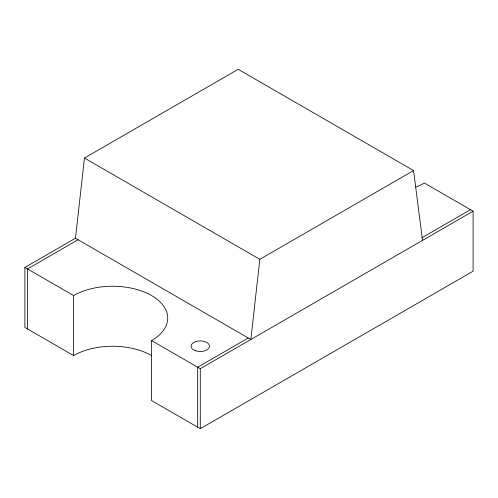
<?xml version="1.0" encoding="UTF-8"?>
<svg xmlns="http://www.w3.org/2000/svg" width="498" height="498" viewBox="0 0 498 498"><rect width="100%" height="100%" fill="white"/><g stroke="black" fill="none" stroke-linecap="round" stroke-linejoin="round"><path stroke-width="0.75" d="M151.566 355.572A55.116 31.822 0 0 0 73.617 355.572L24.9 327.441L24.9 267.438L75.478 238.237L84.442 158.059L238.175 69.303L413.558 170.559L422.522 240.385M413.558 170.559L259.825 259.315L250.861 339.493L75.478 238.237M78.074 239.737L27.496 268.939L27.496 328.941M248.259 337.993L197.687 367.194L197.687 427.197M421.918 237.733L470.504 209.683M151.566 340.57L200.283 368.694L473.1 211.183L473.1 271.192L200.283 428.697L151.566 400.573L151.566 340.57A55.116 31.822 0 0 0 151.566 295.563A55.116 31.822 0 0 0 73.617 295.563L24.9 267.438M473.1 211.183L424.383 183.059A55.116 31.822 0 0 1 415.842 187.086M84.442 158.059L259.825 259.315M200.283 368.694L200.283 428.697M73.617 295.563L73.617 355.572M195.689 350.785A9.188 5.304 0 0 0 209.471 346.191A9.188 5.304 0 0 0 195.689 341.603A9.188 5.304 0 0 0 195.689 350.785"/></g></svg>
